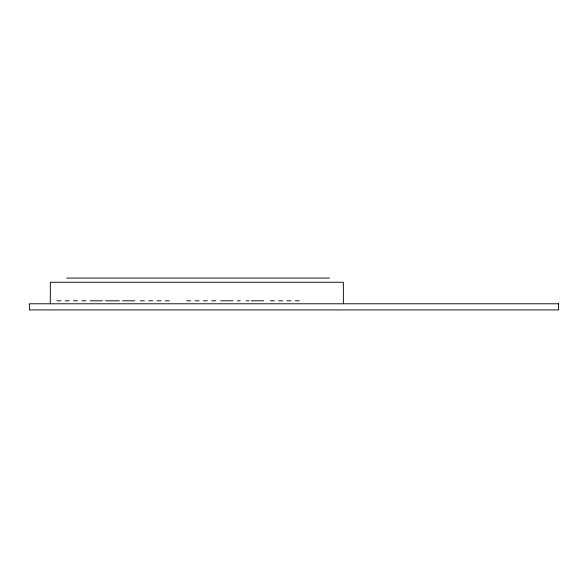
<?xml version="1.0" encoding="UTF-8"?>
<svg xmlns="http://www.w3.org/2000/svg" width="588" height="588" viewBox="0 0 588 588"><rect width="100%" height="100%" fill="white"/><g stroke="black" fill="none" stroke-linecap="round" stroke-linejoin="round"><path stroke-width="0.88" d="M343.37 303.783L343.37 282.247L50.325 282.247L50.325 303.783M66.723 278.065L329.508 278.065M56.94 300.806L60.939 300.806M65.246 300.806L69.244 300.806M73.551 300.806L77.55 300.806M81.857 300.806L85.855 300.806M90.207 300.806L102.51 300.806M105.502 300.806L119.342 300.806M122.502 300.806L134.806 300.806M140.4 300.806L144.398 300.806M148.705 300.806L152.704 300.806M157.011 300.806L161.009 300.806M165.316 300.806L169.315 300.806M186.727 300.806L190.725 300.806M195.032 300.806L199.031 300.806M203.338 300.806L207.336 300.806M211.643 300.806L215.642 300.806M220.603 300.806L232.899 300.806M237.412 300.806L240.176 300.806M246.328 300.806L249.099 300.806M251.355 300.806L263.659 300.806M270.377 300.806L274.375 300.806M278.675 300.806L282.681 300.806M286.981 300.806L290.979 300.806M295.286 300.806L299.285 300.806M558.6 303.783L29.4 303.783L29.4 309.935L558.6 309.935L558.6 303.783"/></g></svg>
